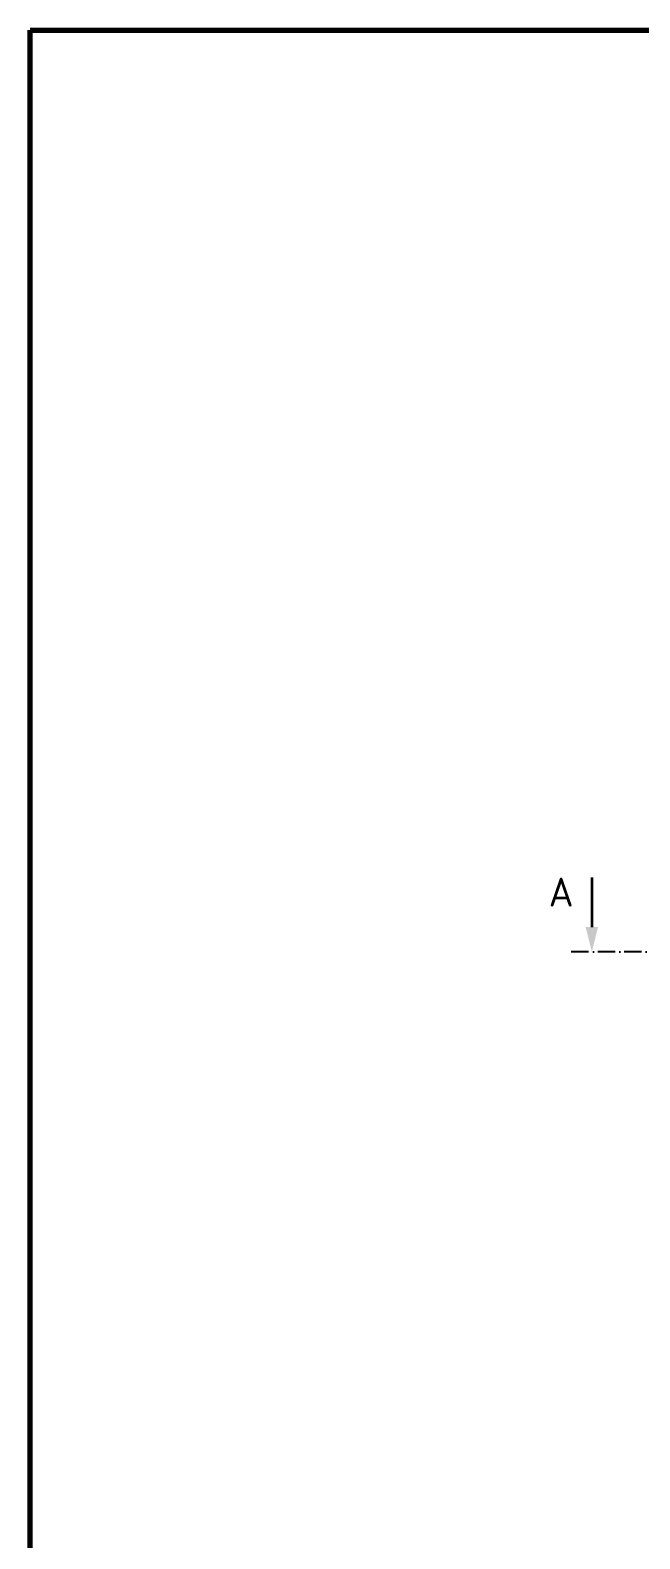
# Model space of a CAD drawing. Header units: millimetres. Extents: x 55 to 11032, y -227 to 3957.
# Drawn here: x 2123.3 to 2270.9, y 3373.1 to 3738.5 of the extents above; entities that cross this region are included whole.
import ezdxf

# ---------------------------------------------------------------- set-up
doc = ezdxf.new("R2010")
doc.units = ezdxf.units.MM
doc.header["$LTSCALE"] = 0.7
doc.linetypes.add('ACAD_ISO10W100', pattern=[18, 12, -3, 0, -3])
doc.layers.get('0').update_dxf_attribs({"color": 255})
for name, color, linetype, lineweight in [('AM_5', 10, 'Continuous', 25), ('AMC_Contour', 7, 'Continuous', 50), ('KHUNGBV', 5, 'Continuous', 70), ('screw', 33, 'Continuous', 13)]:
    doc.layers.add(name, color=color, linetype=linetype, lineweight=lineweight)
doc.styles.add('TCVN-7284', font='tcvn+7284-2003r.ttf')

# ---------------------------------------------------------------- blocks, each defined once
blk = doc.blocks.new('dfhjd')
at = {"layer": 'KHUNGBV', "color": 9, "ltscale": 5}
for p, q in [((6559.44, 3469.71), (7718.44, 3469.71)), ((6559.44, 2639.71), (6559.44, 3469.71))]:
    blk.add_line(p, q, dxfattribs=at)

msp = doc.modelspace()

# ---------------------------------------------------------------- linework, layer by layer
at = {"color": 4, "linetype": 'Continuous', "lineweight": 35}
msp.add_solid([(2259.318, 3515.277), (2257.818, 3521.277), (2260.818, 3521.277)], dxfattribs=at)
at = {"layer": 'AM_5', "color": 2, "linetype": 'ACAD_ISO10W100', "ltscale": 0.5}
msp.add_line((2469.745, 3515.277), (2253.985, 3515.277), dxfattribs=at)
at = {"layer": 'screw', "color": 4, "linetype": 'Continuous', "lineweight": 35}
msp.add_line((2259.318, 3533.277), (2259.318, 3521.277), dxfattribs=at)

# ---------------------------------------------------------------- block references
at = {"layer": 'AM_5', "xscale": 0.75, "yscale": 0.75, "zscale": 0.75}
msp.add_blockref('dfhjd', (-2796.294, 1136.258), dxfattribs=at)

# ---------------------------------------------------------------- texts
at = {"layer": 'AMC_Contour', "extrusion": (0, 0, -1), "insert": (2254.889, 3533.254), "char_height": 7, "attachment_point": 1, "text_direction": (-1, 0, 0), "style": 'TCVN-7284'}
msp.add_mtext_dynamic_manual_height_columns('A', width=15.55743, gutter_width=35, heights=[0], dxfattribs=at)

doc.saveas('drawing.dxf')
